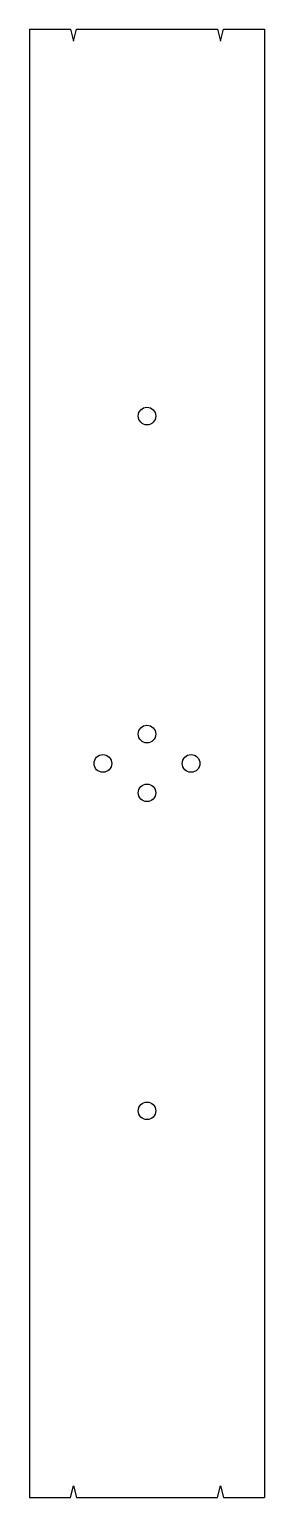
# Model space of a CAD drawing. Extents: x -1 to 159, y 2 to 1002.
import ezdxf

# ---------------------------------------------------------------- set-up
doc = ezdxf.new("R2010")
doc.units = 0
doc.layers.get('0').update_dxf_attribs({"linetype": 'CONTINUOUS'})

msp = doc.modelspace()

# ---------------------------------------------------------------- linework, layer by layer
for p, q in [((-1.1, 1002.3), (-1.1, 2.3)), ((-1.1, 1002.3), (26.9, 1002.3)), ((26.9, 1002.3), (28.9, 994.3)), ((28.9, 994.3), (30.9, 1002.3)), ((30.9, 1002.3), (126.9, 1002.3)), ((126.9, 1002.3), (128.9, 994.3)), ((128.9, 994.3), (130.9, 1002.3)), ((130.9, 1002.3), (158.9, 1002.3)), ((158.9, 1002.3), (158.9, 2.3)), ((26.9, 2.3), (28.9, 10.3)), ((28.9, 10.3), (30.9, 2.3)), ((126.9, 2.3), (128.9, 10.3)), ((128.9, 10.3), (130.9, 2.3)), ((-1.1, 2.3), (26.9, 2.3)), ((30.9, 2.3), (126.9, 2.3)), ((130.9, 2.3), (158.9, 2.3))]:
    msp.add_line(p, q)
for centre in [(78.9, 738.9), (78.9, 522.3), (48.9, 502.3), (108.9, 502.3), (78.9, 482.3), (78.9, 265.7)]:
    msp.add_circle(centre, 6)

doc.saveas('drawing.dxf')
